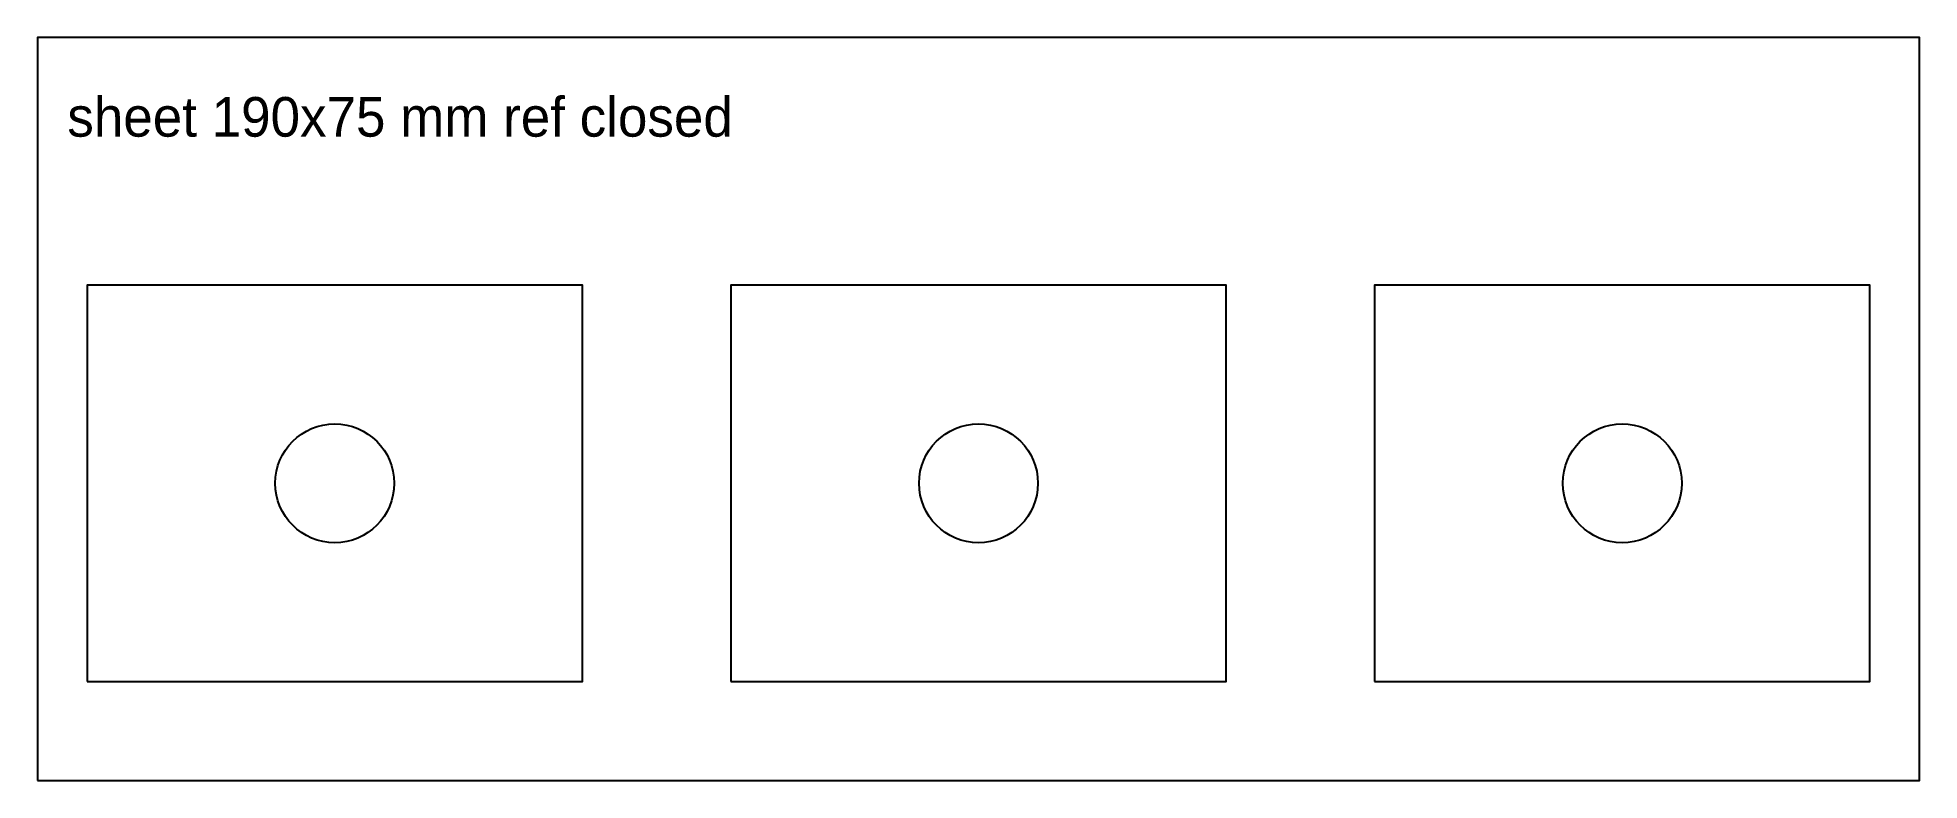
# Model space of a CAD drawing. Header units: millimetres. Extents: x 5 to 195, y 5 to 80.
import ezdxf

# ---------------------------------------------------------------- set-up
doc = ezdxf.new("R2010")
doc.units = ezdxf.units.MM
for name, color, linetype in [('CUT', 1, 'Continuous'), ('NOTE', 3, 'Continuous'), ('SHEET', 5, 'Continuous')]:
    doc.layers.add(name, color=color, linetype=linetype)

msp = doc.modelspace()

# ---------------------------------------------------------------- linework, layer by layer
at = {"layer": 'CUT'}
for points in [[(10, 15), (60, 15), (60, 55), (10, 55)], [(75, 15), (125, 15), (125, 55), (75, 55)], [(140, 15), (190, 15), (190, 55), (140, 55)]]:
    msp.add_lwpolyline(points, close=True, dxfattribs=at)
for centre in [(35, 35), (100, 35), (165, 35)]:
    msp.add_circle(centre, 6, dxfattribs=at)
at = {"layer": 'SHEET'}
msp.add_lwpolyline([(5, 5), (195, 5), (195, 80), (5, 80)], close=True, dxfattribs=at)

# ---------------------------------------------------------------- texts
at = {"layer": 'NOTE'}
msp.add_text('sheet 190x75 mm ref closed', height=4, dxfattribs=at).set_placement((8, 70))

doc.saveas('drawing.dxf')
